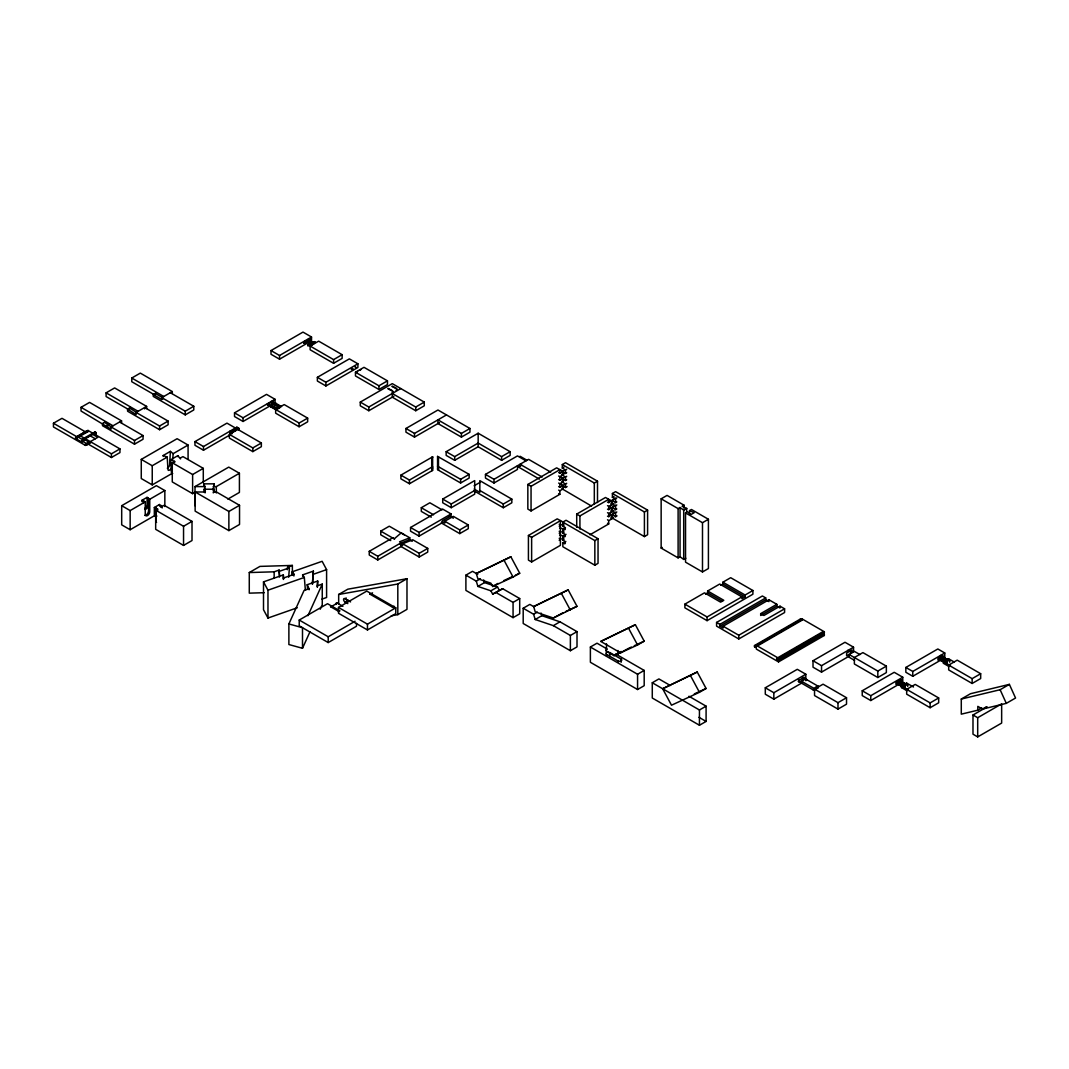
<?xml version="1.0" encoding="UTF-8"?>
<svg xmlns="http://www.w3.org/2000/svg" width="1069" height="1069" viewBox="0 0 1069 1069"><rect width="100%" height="100%" fill="white"/><g stroke="black" fill="none" stroke-linecap="round" stroke-linejoin="round"><path stroke-width="1.5" d="M283.365 579.465L283.312 574.922L263.508 581.87L263.508 609.731L267.972 618.042L297.276 607.767M279.637 407.797L280.025 407.048L274.265 403.761L275.749 403.066L274.265 404.657L279.65 407.837M281.561 406.648L275.455 403.08M312.442 584.315L313.377 571.113L302.621 574.881L302.727 576.231M356.752 372.546L357.607 371.477M678.107 508.603L678.107 557.871L680.044 556.749L680.044 507.494L678.107 508.603L661.15 498.822L661.15 548.076L678.107 557.871M680.044 507.494L683.706 510.167L683.706 559.434L685.79 558.232M683.906 508.189L684.026 505.196L667.069 495.401L661.15 498.822M686.605 511.423L686.726 508.43L682.102 506.305L684.026 505.196M317.346 587.095L317.707 581.028L307.204 584.716L307.578 589.273M163.25 456.45L163.183 455.528L170.385 451.359L169.637 464.681A2.86 1.644 -60 0 1 167.619 468.008L167.312 468.195M172.804 459.149L173.125 453.684L170.385 451.359M177.775 456.623L177.828 455.661L170.626 459.817L171.387 472.244A2.86 1.644 -60 0 0 172.684 473.527M180.501 458.922L177.828 455.661M287.361 569.683L287.574 567.104L292.372 565.421L292.372 574.935M288.67 577.207L289.432 567.786L287.574 567.104M292.064 575.042L292.331 571.768L322.13 561.305L326.593 569.63L326.593 597.491L321.969 599.108M293.895 576.017L294.042 574.32L292.331 571.768M312.348 583.834L313.377 571.113M317.239 586.787L317.707 581.028M212.958 490.177L214.161 483.843L203.979 483.843L204.219 486.649M213.292 492.903L214.281 489.228L204.099 489.228L204.326 492.034M213.934 486.609L214.161 483.843M214.054 491.994L214.281 489.228M303.743 342.534L303.89 342.187M307.752 345.314L309.141 343.309A11.599 6.695 0 0 1 311.32 342.107L314.82 341.866M313.431 344.004A11.599 6.695 0 0 1 311.266 345.207L307.885 345.648L309.141 343.63A11.599 6.695 0 0 1 311.32 342.414L314.126 341.773L314.767 342.628M279.397 577.06L279.143 570.071L274.158 571.808L249.277 572.556L249.277 593.148L264.203 592.694M277.9 408.852L271.807 405.191C268.078 406.728 276.951 408.425 276.337 410.068M360.106 370.382L360.868 369.527M314.82 342.147L313.444 344.004M309.997 631.752L302.5 648.282L288.884 644.54L288.884 623.949L304.05 590.489L309.035 588.752L307.204 584.716M307.952 615.677L322.263 584.102L317.453 585.785M320.219 609.21L322.263 604.693L322.263 584.102M355.843 367.442C357.821 368.912 353.679 365.892 355.683 367.348M806.587 680.405C807.91 675.942 798.115 683.479 802.231 683.291M303.796 342.681L304.612 341.385M314.674 342.481L313.444 343.683A11.599 6.695 0 0 1 311.266 344.886L307.885 345.34M393.031 392.123L393.232 391.374L392.069 392.67M397.08 389.784L397.24 389.022L396.118 390.332M304.024 342.307L304.852 341.505M267.758 403.748C269.669 406.42 271.018 403.173 268.466 403.267M270.577 405.899L270.43 406.795L271.833 405.164M432.624 470.373L431.716 470.627L432.624 468.783L431.716 469.05L432.624 467.728L431.716 467.995L431.716 457.612L432.624 456.824L432.624 470.373L409.44 483.749L400.902 478.832L400.902 475.13L432.624 456.824M431.769 458.614L432.624 457.358L431.716 457.612M431.716 467.995L432.624 466.672L409.44 480.061L400.902 475.13M274.225 403.788L274.225 404.67M817.972 687.901C821.446 681.995 808.351 692.271 815.112 689.585M269.575 403.868L268.025 405.378L269.575 404.75M273.263 401.744C268.426 404.496 276.684 402.104 272.127 401.156M799.585 680.071C795.59 688.008 812.801 671.091 799.585 680.071L798.476 679.43M559.621 521.084L560.41 520.536M559.621 528.113L562.013 528.487A2.151 1.243 60 0 1 563.537 531.133A2.151 1.243 60 0 1 562.013 532.015L561.719 531.841M562.842 525.988L562.842 522.113L566.049 520.256L598.039 538.736L598.039 563.363L594.845 565.207L562.842 546.74L562.842 542.852L564.111 543.587A1.71 0.989 60 0 0 565.327 542.892A1.71 0.989 60 0 0 564.111 540.794L562.842 540.059L562.842 535.823L564.111 536.558A1.71 0.989 60 0 0 565.327 535.85A1.71 0.989 60 0 0 564.111 533.752L562.842 533.03L562.842 528.781L564.111 529.516A1.71 0.989 60 0 0 565.327 528.821A1.71 0.989 60 0 0 564.111 526.723L562.842 525.988L564.044 525.16M559.621 535.155L562.013 535.529A2.151 1.243 60 0 1 563.537 538.161A2.151 1.243 60 0 1 562.013 539.043L561.719 538.87M562.842 533.03L564.044 532.202M562.842 540.059L564.044 539.23M273.196 402.666L271.045 401.436M801.91 681.501L813.87 688.316M89.716 442.954L85.44 445.412L53.45 426.945L53.45 423.244L61.989 418.326L85.44 431.863L85.44 433.105L84.13 432.344M121.559 420.865L111.042 426.932L111.042 429.15L81.03 411.017L81.03 407.329L89.569 402.398L121.559 420.865L121.559 423.083M128.186 409.293L106.098 396.546L106.098 392.844L114.637 387.927L146.627 406.394L146.627 408.505M153.856 394.474L131.768 381.727L131.768 378.025L140.306 373.108L172.296 391.575L172.296 393.419M85.974 439.559L81.712 442.031L75.605 438.504L75.605 437.274L86.656 430.887L87.965 431.649L87.965 430.419L76.915 436.793L53.45 423.244M75.605 438.504L78.451 436.86M75.605 437.274L76.915 438.023L87.965 431.649M105.363 421.854L102.517 423.484L102.517 425.703L134.507 444.183L143.046 439.252L143.046 435.564L119.581 422.014M144.649 408.866L144.649 407.543L168.114 421.079L168.114 424.781L159.588 429.711L127.585 411.231L127.585 409.12L130.431 407.476M170.318 392.724L193.783 406.26L193.783 409.962L185.258 414.879L153.255 396.412L153.255 394.568L156.301 392.804M78.117 437.047L83.155 439.96L83.155 438.731L95.101 431.836L96.17 433.68L95.101 431.836M106.512 425.796L109.359 424.152M81.712 442.031L81.712 440.802L96.17 432.451M106.512 426.544L109.359 424.901M127.585 409.12L136.124 414.585L136.124 412.46L146.627 406.394M162.849 398.871L161.793 399.485L161.793 397.641L172.296 391.575M85.44 445.412L85.44 444.183L89.716 441.724M81.712 440.802L86.749 443.702L97.8 437.328L91.693 433.8M85.44 444.183L86.749 444.945L91.025 442.472M271.005 350.565L302.995 332.098L311.533 337.016L311.533 340.717L279.543 359.184L271.005 354.267L271.005 350.565L279.543 355.496L311.533 337.016M78.117 435.818L79.427 436.58L79.427 435.337L111.43 453.817L119.955 448.886L119.955 452.588L111.43 457.505L87.965 443.969L87.965 442.726L89.275 443.488L89.275 442.259L83.155 438.731M111.042 426.932L134.507 440.481L143.046 435.564M136.124 412.46L159.588 426.01L168.114 421.079M161.793 397.641L185.258 411.191L193.783 406.26M307.992 345.407L314.607 341.586M307.992 345.728L314.607 341.906M310.13 346.062L318.669 341.145L342.133 354.681L342.133 358.382L333.595 363.3L310.13 349.763L310.13 346.062L333.595 359.612L342.133 354.681M172.309 473.3L152.239 484.885L141.268 478.551L141.268 459.403L177.107 438.704L188.077 445.051L188.077 459.416M234.525 412.848L266.528 394.367L275.054 399.298L275.054 403L243.064 421.467L234.525 416.536L234.525 412.848L243.064 417.779L275.054 399.298M141.268 459.403L152.239 465.737L167.205 457.091L167.967 469.478A1.951 1.122 -60 0 0 169.343 470.173L170.987 469.224A1.951 1.122 -60 0 0 171.601 468.703M173.125 453.684L188.077 445.051M229.929 434.963L203.498 450.223L194.959 445.292L194.959 441.604L226.962 423.137L235.487 428.054L235.487 430.513M317.373 377.33L349.363 358.863L357.901 363.794L357.901 367.482L325.898 385.962L317.373 381.032L317.373 377.33L325.898 382.261L357.901 363.794M195.293 492.128L192.62 493.664L172.269 481.919L172.269 462.757L174.648 461.394L174.701 462.276M180.554 457.973L182.933 456.61L203.284 468.356L203.284 482.72M203.498 450.223L203.498 446.535L236.877 427.172L239.002 428.402L239.002 429.805L236.877 428.575L236.877 427.172M229.808 431.956L236.877 427.867M231.946 433.186L229.808 431.248L229.808 432.651L237.946 428.041M229.808 432.651L230.877 433.012L239.002 428.402M229.354 434.375L237.893 429.444L261.357 442.994L261.357 446.682L252.818 451.612L229.354 438.063L229.354 434.375L252.818 447.911L261.357 442.994M275.655 409.494L284.194 404.576L307.658 418.113L307.658 421.814L299.12 426.745L275.655 413.195L275.655 409.494L299.12 423.043L307.658 418.113M276.51 409.975L277.379 409.467M155.66 515.004L130.151 529.73L121.692 524.852L121.692 505.69L156.381 485.673L164.84 490.551L164.84 506.519M355.469 372.239L364.008 367.322L387.472 380.858L387.472 384.559L378.934 389.477L355.469 375.941L355.469 372.239L378.934 385.789L387.472 380.858M141.923 501.628L141.923 500.332L147.081 497.352L148.257 498.408L148.257 505.183A3.194 1.844 -60 0 1 147.068 508.163A3.194 1.844 -60 0 1 144.756 509.392M143.42 502.751L143.74 501.014L143.74 502.31M148.257 498.408L149.754 499.263L149.754 511.677A3.194 1.844 -60 0 1 147.495 515.579A3.194 1.844 -60 0 1 145.237 514.283L145.237 501.869L143.42 501.201M121.692 505.69L130.151 510.581L145.237 501.869M149.754 499.263L164.84 490.551M172.269 462.757L192.62 474.516L203.284 468.356M156.675 515.886A3.648 2.111 -60 0 1 154.337 514.283L154.337 507.494L159.495 504.515L160.657 506.866M156.582 522.434A3.648 2.111 -60 0 1 155.833 520.763L156.141 508.176L156.141 514.964A3.194 1.844 -60 0 0 156.649 516.314M160.657 505.57L162.154 506.425L162.154 507.975M195.012 505.744L195.012 486.595L228.753 467.113L239.416 473.26L239.416 492.421L227.871 499.089M162.154 506.425L164.132 505.29L192.006 521.391L192.006 540.54L183.547 545.417L155.673 529.329L155.673 510.167L157.637 509.031L157.637 510.581M393.846 396.278L368.818 410.737L360.28 405.806L360.28 402.104L392.283 383.637L424.273 402.104L424.273 405.806L415.734 410.737L392.283 397.187L392.283 393.486L415.734 407.035L424.273 402.104M213.252 486.595L216.326 486.595L239.416 473.26M360.28 402.104L368.818 407.035L400.808 388.568M155.673 510.167L183.547 526.269L192.006 521.391M195.133 491.981L228.873 511.463L239.536 505.303L239.536 524.465L228.873 530.612L195.133 511.129L195.133 491.981L205.007 491.981L205.088 492.889M439.533 422.643L414.491 437.101L405.953 432.17L405.953 428.482L437.956 410.002L469.946 428.482L469.946 432.17L461.42 437.101L437.956 423.551L437.956 419.863L461.42 433.413L469.946 428.482M405.953 428.482L414.491 433.413L446.481 414.932M446.161 451.693L478.164 433.226L510.154 451.693L510.154 455.394L501.615 460.311L478.164 446.762L454.699 460.311L446.161 455.394L446.161 451.693L454.699 456.623L478.164 443.074L501.615 456.623L510.154 451.693M249.277 572.556L259.941 566.396L292.372 565.421M437.568 469.411L438.477 469.679L437.568 468.89L438.477 469.144L437.568 466.244L460.619 479.3L469.157 474.369L469.157 478.07L460.619 482.988L438.477 470.2L437.568 469.411L437.568 456.396L469.157 474.369M390.719 540.567L380.751 534.821L380.751 531.119L389.276 526.202L404.242 534.834M431.275 517.155L421.306 511.396L421.306 507.708L429.845 502.777L442.072 509.846M442.713 499.076L474.716 480.596L474.716 494.145L451.252 507.695L442.713 502.764L442.713 499.076L451.252 503.993L474.716 490.457M521.725 465.149L517.463 467.621L517.463 469.465L493.998 483.014L485.473 478.084L485.473 474.382L517.463 455.915L526.001 460.846M474.142 485.767L479.834 482.493M409.774 537.801L399.606 541.783L401.236 542.718L401.236 546.419L377.771 559.969L369.246 555.038L369.246 551.337L392.711 537.801L394.341 538.736L401.236 532.87L409.774 537.801L409.774 539.645L401.062 543.052M410.549 527.485L442.553 509.018L451.078 513.948L451.078 515.793L442.553 520.723L442.553 522.567L419.088 536.117L410.549 531.186L410.549 527.485L419.088 532.415L451.078 513.948M485.473 474.382L493.998 479.313L528.594 459.336L550.682 472.084M369.246 551.337L377.771 556.268L401.236 542.718M441.951 521.472L444.798 523.115L444.798 521.271L453.323 516.34L468.289 524.973L468.289 528.674L459.75 533.605L441.243 522.915M559.849 483.576L563.042 485.433L563.042 488.947L559.849 490.791L559.849 494.306L531.052 510.942L527.845 509.085L527.845 484.457L556.642 467.834L559.849 469.679L559.849 473.193L558.646 472.511M566.704 469.238L565.514 469.932L562.307 468.088L562.307 464.561L565.514 462.717L597.504 481.184L597.504 502.537M338.673 604.145L338.673 594.471L347.839 589.179L406.982 578.717L406.982 609.357L397.815 614.648L391.241 615.811M562.307 468.088L563.911 467.153M356.512 623.334L356.512 626.234L328.21 642.563L299.226 625.833L299.226 620.047L327.528 603.704L339.942 610.88M527.845 484.457L531.052 486.301L559.849 469.679M479.834 490.497L503.299 504.033L511.824 499.116L511.824 502.804L503.299 507.735L474.088 490.871M399.966 544.068L402.599 545.591L402.599 543.747L419.195 553.314L427.734 548.397L427.734 552.085L419.195 557.016L400.688 546.326M444.798 521.271L459.75 529.903L468.289 524.973M565.514 469.759L562.307 471.603L565.514 473.447L566.704 472.752M559.849 473.193L563.042 471.349L563.042 474.877L561.84 474.182M330.468 606.698A2.044 1.176 60 0 1 330.855 606.858L337.323 603.13L342.895 606.35M347.799 603.624L345.006 602.021A2.044 1.176 60 0 1 343.577 599.522A2.044 1.176 60 0 1 345.006 598.693L346.222 597.985M558.646 479.54L559.849 480.235L559.849 476.721L563.911 474.195M345.006 602.021L348.24 600.163M338.485 607.433L366.787 591.09L395.771 607.82L395.771 613.619L367.469 629.962L338.485 613.232L338.485 607.433L367.469 624.162L395.771 607.82M562.708 478.404L565.514 476.787M559.849 480.235L563.042 478.391L563.042 481.905L559.849 483.749L558.646 483.068M562.307 475.117L565.514 476.961L566.704 476.28M563.51 481.464L562.307 482.159L565.514 484.003L565.514 487.517L567.104 486.595M562.307 478.645L565.514 480.489L566.704 479.794M369.727 594.083A2.044 1.176 60 0 1 370.128 594.257L372.546 592.854M558.646 486.582L559.849 487.277L566.704 483.308M338.673 594.471L397.815 584.008L406.982 578.717M562.508 489.081L591.518 506.065M562.307 464.561L594.311 483.041L597.504 481.184M299.226 620.047L328.21 636.777L355.095 621.249M370.128 594.257L392.43 607.125L394.047 606.203M528.42 535.489L531.627 537.333L560.41 520.71L560.41 545.337L531.627 561.96L528.42 560.116L528.42 535.489L557.216 518.853L562.013 521.458A2.151 1.243 60 0 1 563.537 524.091A2.151 1.243 60 0 1 562.013 524.973L561.519 524.679M465.897 575.149L476.28 581.148L477.896 586.427L490.898 590.823L492.662 594.11L502.684 588.725L519.708 598.546L519.708 613.82L513.067 617.641L465.897 590.409L465.897 575.149L472.525 571.314L477.723 574.32M576.712 527.231L576.712 514.095L605.508 497.473L608.715 499.317L608.715 502.59L607.513 502.136M616.813 497.913L615.61 498.608L612.403 497.379L612.403 493.49L615.61 491.646L647.6 510.113L647.6 534.741L644.407 536.598L612.403 518.118L612.403 514.229L615.61 512.385M476.28 573.518L510.862 556.789L519.708 573.238L513.067 577.073L492.662 586.48L490.898 583.18L477.896 578.797L476.28 573.518L510.862 556.789M576.712 514.095L579.919 515.939L608.715 499.317M612.403 497.379L614.007 496.457M616.813 504.956L615.61 505.65L612.403 504.421L612.403 500.158L615.61 498.314M608.715 502.59L611.909 500.746L611.909 504.755L608.715 506.599L608.715 509.632L607.513 509.165M476.28 581.148L480.422 578.757M612.403 504.421L614.007 503.486M612.403 500.158L615.61 502.617L616.813 501.922M616.813 511.984L615.61 512.679L612.403 511.45L612.403 507.2L615.61 505.343M608.715 509.632L611.909 507.788L611.909 511.797L608.715 513.641L608.715 516.661L607.513 516.207M477.896 586.427L484.524 582.605L497.526 586.988L499.303 590.288M612.403 511.45L614.007 510.528M612.403 507.2L615.61 509.659L616.813 508.964M608.715 516.661L611.909 514.817L611.909 518.826L608.715 520.683L608.715 523.957L589.994 534.754M492.662 586.48L497.967 583.42M612.403 518.118L613.606 517.423M612.403 514.229L615.61 516.701L617.013 515.886M490.898 590.823L497.526 586.988M492.662 594.11L502.684 588.725M562.842 522.113L594.845 540.58L598.039 538.736M612.403 493.49L644.407 511.957L647.6 510.113M496.043 592.56L513.067 602.381L519.708 598.546M683.706 510.167L686.726 508.43M689.532 510.594L691.456 509.485L708.413 519.267L708.413 568.534L702.493 571.955L685.536 562.16L685.536 512.906L687.474 511.784L691.149 514.456L694.155 512.719L689.532 510.594L689.532 513.681M523.195 608.234L533.591 614.234L535.208 619.512L541.836 615.691L559.982 621.811L577.006 631.632L577.006 646.905L570.378 650.727L523.195 623.494L523.195 608.234L529.836 604.399L533.725 606.644L535.208 611.882L553.354 618.016L577.006 606.323L568.173 589.874L533.591 606.604L568.173 589.874M533.591 614.234L537.319 612.069M685.536 512.906L702.493 522.688L708.413 519.267M661.15 548.076L662.259 547.435M553.354 618.016L562.828 612.871M535.208 619.512L553.354 625.646L559.982 621.811M553.354 625.646L570.378 635.467L577.006 631.632M615.597 653.921L644.193 670.423L644.193 685.683L637.565 689.518L590.382 662.286L590.382 647.026L597.01 643.191L607.018 648.963M600.778 641.427L635.36 624.71L644.193 641.159L637.565 644.981L620.541 652.838L600.778 641.427L635.36 624.71M722.898 582.191L745.106 595.019L745.106 596.863L722.898 584.048L722.898 582.191L730.688 577.701L752.897 590.516L752.897 594.217L707.09 620.661L684.882 607.833L684.882 604.145L704.471 592.841L720.6 602.154L723.793 600.297L707.665 590.983L707.665 592.841L722.457 601.366M707.665 590.983L719.704 584.048L741.913 596.863L741.913 598.707L745.106 596.863M705.54 594.07L707.665 592.841M720.773 585.277L722.898 584.048M606.497 643.832L606.497 651.328L613.994 655.658L619.82 652.598M620.541 652.838L626.34 649.498M684.882 604.145L707.09 616.96L741.913 596.863M745.106 595.019L752.897 590.516M780.009 606.176L780.009 608.02L776.816 606.176L760.687 615.49L760.687 613.633L763.881 615.49L780.009 606.176L784.593 608.809L784.593 612.51L738.786 638.955L716.577 626.127L716.577 622.439L762.384 595.994L765.725 597.918L765.725 599.776L719.918 626.22L719.918 624.363L765.725 597.918M590.382 647.026L637.565 674.258L644.193 670.423M719.918 626.22L723.125 628.064L723.125 626.22L768.918 599.776L776.816 604.319L776.816 606.176M760.687 613.633L776.816 604.319M688.93 696.253L706.088 706.155L706.088 721.428L699.447 725.25L652.277 698.017L652.277 682.757L658.905 678.922L670.343 685.523M723.125 626.22L738.786 635.253L784.593 608.809M662.66 688.757L697.242 672.027L706.088 688.476L699.447 692.311L671.506 705.206L662.66 688.757L697.242 672.027M754.487 645.556L800.28 619.111L802.124 620.167L802.124 618.938L824.333 631.766L824.333 632.995L778.526 659.439L776.695 658.37L776.695 659.613L778.526 660.669L824.333 634.224L824.333 635.454L778.526 661.898L756.317 649.083L756.317 647.854L754.487 646.785L754.487 645.556L756.317 646.611L802.124 620.167M756.317 646.611L756.317 645.382L802.124 618.938M754.487 646.785L800.28 620.341L800.28 619.111M776.695 658.37L822.489 631.926L824.333 632.995M756.317 645.382L778.526 658.21L824.333 631.766M776.695 659.613L779.555 657.956M782.414 656.299L785.274 654.656M789.577 652.17L792.436 650.513M795.296 648.87L798.155 647.213M801.028 645.556L805.318 643.084M808.177 641.427L811.037 639.77M813.91 638.126L818.199 635.641M652.277 682.757L699.447 709.99L706.088 706.155M801.656 683.091L773.836 699.153L765.297 694.222L765.297 687.781L797.3 669.314L805.826 674.232L805.826 680.672M849.361 656.045L821.54 672.107L813.015 667.19L813.015 660.749L845.004 642.269L853.543 647.199L853.543 652.023M765.297 687.781L773.836 692.712L805.826 674.232M813.015 660.749L821.54 665.666L853.543 647.199M814.538 689.117L823.063 684.187L846.528 697.736L846.528 704.177L837.989 709.108L814.538 695.558L814.538 689.117L837.989 702.654L846.528 697.736M816.088 689.011L817.331 688.302M854.572 660.401L849.027 657.194L849.027 654.442L877.823 671.078L886.361 666.147L886.361 672.588L877.823 677.519L854.358 663.969L854.358 657.529L862.897 652.598L886.361 666.147M862.229 690.774L894.232 672.307L902.757 677.225L902.757 682.062L870.767 700.529L862.229 695.598L862.229 690.774L870.767 695.705L902.757 677.225M905.844 667.457L937.834 648.977L944.769 652.985L944.769 657.809L912.766 676.276L905.844 672.281L905.844 667.457L912.766 671.452L944.769 652.985M943.058 657.181L937.941 660.134L937.941 658.531L943.058 655.578L943.058 657.181L940.493 655.457M899.243 683.545L901.955 684.775L901.955 686.378L899.243 685.162L899.243 683.545L901.955 684.775M901.795 682.075L904.508 683.291L904.508 684.908L901.795 683.679L901.795 682.075L904.508 683.291M941.241 659.306L943.954 660.522L943.954 662.139L941.241 660.909L941.241 659.306L943.954 660.522M943.807 657.823L946.506 659.052L946.506 660.655L943.807 659.426L943.807 657.823L946.506 659.052M899.243 685.162L899.831 683.211M901.795 683.679L902.383 681.728M941.241 660.909L941.829 658.958M943.807 659.426L944.395 657.488M901.448 685.964L902.65 685.269L905.149 686.619L905.149 688.236L902.65 686.886L901.448 687.567L901.448 685.964L908.383 689.973M943.459 661.711L944.649 661.03L947.147 662.366L947.147 663.983L944.649 662.633L943.459 663.328L943.459 661.711L950.381 665.72M905.149 688.236L902.811 686.792L902.811 685.176L905.202 683.799L907.701 685.149L907.701 686.445M944.649 662.326L944.822 660.923L947.214 659.546L949.713 660.896L949.713 662.205M905.376 685.002L905.376 683.706L906.565 683.011L913.501 687.006M948.577 660.361L947.375 661.056L947.375 659.453L948.577 658.758L954.123 661.965M906.672 689.345L915.211 684.414L938.676 697.963L938.676 702.787L930.137 707.718L906.672 694.169L906.672 689.345L930.137 702.894L938.676 697.963M948.684 665.092L957.209 660.161L980.674 673.711L980.674 678.534L972.149 683.465L948.684 669.916L948.684 665.092L972.149 678.641L980.674 673.711M961.285 699.046L970.545 693.701L1009.377 684.374L1015.55 698.017L1006.303 703.362L982.518 709.068L977.814 706.355L977.814 710.19L961.285 714.159L961.285 699.046L1000.13 689.719L1009.377 684.374M977.814 710.19L981.77 707.905M982.518 709.068L986.473 706.783M972.99 715.001L977.694 717.713L1001.653 703.883L1001.653 723.072L977.694 736.902L972.99 734.189L972.99 715.001L987.088 706.863M803.527 677.799L802.418 677.145M805.932 679.176L817.825 686.044M617.935 650.486L617.935 653.84L621.142 651.435M562.842 528.781L565.448 527.578M562.842 535.823L566.049 534.34M562.842 542.852L565.848 541.462M617.976 653.827L613.994 655.658M503.673 580.641L512.412 576.605M515.325 575.256L519.708 573.238M565.661 611.562L577.006 606.323M627.169 649.017L631.432 647.052M634.264 645.743L644.193 641.159M694.316 693.901L706.088 688.476M402.599 543.747L412.768 539.765L427.734 548.397M307.645 339.635L310.571 339.261L303.863 343.323L310.571 339.581L307.645 339.955M278.929 571.461L289.432 567.786M283.258 578.102L294.042 574.32M267.972 618.042L267.972 590.195L304.318 577.434L302.621 574.881M313.257 574.307L326.593 569.63M392.176 386.096L396.332 388.274M388.127 388.435L392.283 390.613M396.158 388.555L392.136 386.564M392.109 390.893L388.074 388.875M195.012 486.595L204.887 486.595L205.328 491.86M213.372 491.981L216.446 491.981L239.536 505.303M288.884 623.949L302.5 627.703L302.5 648.282M141.923 500.332L143.74 501.014M154.337 507.494L156.141 508.176M155.833 508.363L157.637 509.031M608.715 499.517L611.909 500.746M611.909 507.788L607.513 505.677M611.909 514.817L607.513 512.719M163.183 455.528L167.205 457.091M170.626 459.817L174.648 461.394M943.459 663.328L949.005 666.521M559.849 469.505L563.042 471.349M559.849 476.547L563.042 478.391M558.646 476.026L559.849 476.721M520.068 456.263L527.177 460.365M561.84 481.21L563.042 481.905M765.725 599.776L768.918 601.62L768.918 599.776M859.904 654.575L854.358 651.368L846.608 655.791L846.608 653.052L851.94 649.965L851.94 652.718L847.784 650.313M822.489 633.169L824.333 634.224M821.553 633.85L824.333 635.454M562.307 485.673L565.514 487.517M542.157 477.015L520.068 464.267L520.068 466.111M561.84 488.252L563.042 488.947M901.448 687.567L906.993 690.774M558.646 490.096L559.849 490.791M517.102 466.244L539.364 479.099M558.646 493.624L559.849 494.306M607.513 523.262L608.715 523.957M511.824 499.116L479.834 480.636L479.834 492.341L474.142 489.054M716.577 622.439L719.918 624.363M802.418 679.122L803.527 679.764M816.328 687.153L817.825 688.008M798.102 681.18L799.585 682.049M801.991 683.425L813.87 690.293M275.455 403.975L280.466 406.861M270.965 401.824L272.034 402.438M270.965 402.719L272.034 403.334M271.807 406.086L277.526 409.387M267.317 403.935L268.386 404.55M267.317 404.83L268.386 405.445M270.644 406.754L276.363 410.055M449.06 515.726L453.323 518.184M421.306 507.708L433.546 514.777M621.142 662.312L621.142 659.105L609.704 652.491L609.704 656.78M131.768 378.025L163.771 396.505M408.705 539.03L409.774 539.645M409.039 539.457L412.233 541.302M162.341 397.521L155.232 393.419L155.232 395.276M608.795 652.17A2.258 1.31 0 0 0 606.176 652.745A2.258 1.31 0 0 0 606.497 654.348L617.935 660.949A2.258 1.31 0 0 0 621.142 660.949A2.258 1.31 0 0 0 621.142 659.105M153.255 394.568L161.793 399.485M380.751 531.119L394.581 539.11M698.939 717.299L706.088 721.428M194.959 441.604L203.498 446.535M106.098 392.844L138.101 411.324M81.03 407.329L113.033 425.796M104.495 422.349L111.898 427.359M87.965 430.419L119.955 448.886M90.25 435.871L95.288 438.784M86.576 436.767L87.631 437.381M345.006 598.693L350.592 601.914M330.855 606.858L339.22 611.695M947.375 659.453L949.713 660.896M944.822 660.923L947.147 662.366M944.822 662.539L947.147 663.983M905.376 683.706L907.701 685.149M902.811 685.176L905.149 686.619M136.885 412.661L129.563 407.97L129.563 409.293M680.044 556.749L683.706 559.434M944.395 659.092L946.506 660.655M941.829 660.575L943.954 662.139M902.383 683.345L904.508 684.908M899.831 684.815L901.955 686.378M610.706 503.833L611.909 504.755M610.706 510.875L611.909 511.797M610.706 517.904L611.909 518.826M607.513 519.761L608.715 520.683M230.877 433.012L231.946 433.88M437.568 456.396L438.13 457.946M690.614 675.862L699.447 692.311M628.719 628.532L637.565 644.981M561.532 593.709L570.378 610.158M504.234 560.624L513.067 577.073M263.508 581.87L267.972 590.195M1000.13 689.719L1006.303 703.362M203.979 483.843L204.887 486.595M204.099 489.228L205.007 491.981M541.034 613.045L541.836 615.691M483.722 579.959L484.524 582.605M309.035 588.752L309.115 589.781M304.318 577.434L305.387 590.329M283.312 574.922L283.646 578.863M279.143 570.071L279.543 574.948M977.694 717.713L977.694 736.902M972.149 678.641L972.149 683.465M948.577 658.758L948.577 660.067M947.214 659.546L947.214 661.15M930.137 702.894L930.137 707.718M912.766 671.452L912.766 676.276M906.565 683.011L906.565 684.614M905.202 683.799L905.202 685.109M902.65 685.269L902.65 686.886M877.823 671.078L877.823 677.519M870.767 695.705L870.767 700.529M837.989 702.654L837.989 709.108M821.54 665.666L821.54 672.107M778.526 658.21L778.526 659.439M778.526 660.669L778.526 661.898M773.836 692.712L773.836 699.153M738.786 635.253L738.786 638.955M707.09 616.96L707.09 620.661M702.493 522.688L702.493 571.955M699.447 709.99L699.447 725.25M644.407 511.957L644.407 536.598M637.565 674.258L637.565 689.518M617.935 660.949L617.935 662.018M615.61 498.608L615.61 502.617M615.61 505.65L615.61 509.659M615.61 512.679L615.61 516.701M606.497 654.348L606.497 655.952M594.845 540.58L594.845 565.207M594.311 483.041L594.311 504.381M579.919 515.939L579.919 529.088M570.378 635.467L570.378 650.727M565.514 469.932L565.514 473.447M565.514 476.961L565.514 480.489M559.849 483.749L559.849 487.277M531.627 537.333L531.627 561.96M531.052 486.301L531.052 510.942M513.067 602.381L513.067 617.641M503.299 504.033L503.299 507.735M501.615 456.623L501.615 460.311M493.998 479.313L493.998 483.014M478.164 433.226L478.164 446.762M461.42 433.413L461.42 437.101M460.619 479.3L460.619 482.988M459.75 529.903L459.75 533.605M454.699 456.623L454.699 460.311M451.252 503.993L451.252 507.695M438.477 456.65L438.477 470.2M419.088 532.415L419.088 536.117M419.195 553.314L419.195 557.016M415.734 407.035L415.734 410.737M414.491 433.413L414.491 437.101M409.44 480.061L409.44 483.749M397.815 584.008L397.815 614.648M378.934 385.789L378.934 389.477M377.771 556.268L377.771 559.969M368.818 407.035L368.818 410.737M367.469 624.162L367.469 629.962M333.595 359.612L333.595 363.3M328.21 636.777L328.21 642.563M325.898 382.261L325.898 385.962M299.12 423.043L299.12 426.745M279.543 355.496L279.543 359.184M274.158 571.808L274.158 578.142M252.818 447.911L252.818 451.612M243.064 417.779L243.064 421.467M228.873 511.463L228.873 530.612M216.326 486.595L216.326 492.983M192.62 474.516L192.62 493.664M185.258 411.191L185.258 414.879M183.547 526.269L183.547 545.417M160.978 505.383L160.978 506.933M159.588 426.01L159.588 429.711M159.495 504.515L159.495 505.824M152.239 465.737L152.239 484.885M148.578 498.221L148.578 510.621A3.648 2.111 -60 0 1 144.809 515.445M147.081 497.352L147.081 504.14A3.648 2.111 -60 0 1 144.743 508.456M134.507 440.481L134.507 444.183M130.151 510.581L130.151 529.73M111.43 453.817L111.43 457.505M86.656 430.887L86.656 432.117M86.749 443.702L86.749 444.945M76.915 436.793L76.915 438.023M559.247 524.224A1.71 0.989 60 0 1 559.247 526.402M559.247 531.266A1.71 0.989 60 0 1 559.247 533.431M559.247 538.295A1.71 0.989 60 0 1 559.247 540.473M392.43 607.125A2.044 1.176 60 0 1 393.098 607.7M335.933 604.453A2.044 1.176 60 0 1 337.323 603.13M606.497 651.328A2.258 1.31 0 0 1 606.658 649.404M351.434 369.313L352.396 368.484L351.434 369.259M352.329 369.834L353.304 369.005L352.342 369.78M901.06 679.831L895.942 682.784L895.942 684.387L901.06 681.434L901.06 679.831"/></g></svg>
